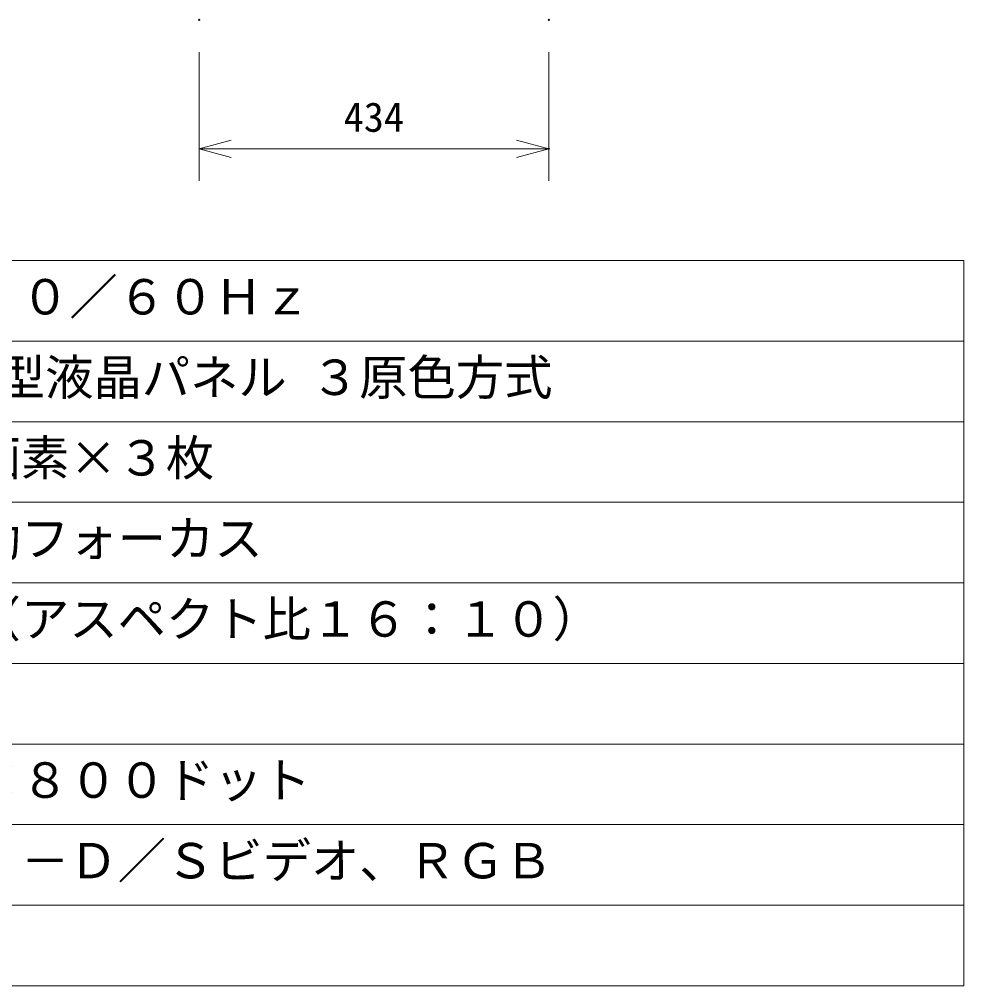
# Model space of a CAD drawing. Units: millimetres, scale not verified. Extents: x -62 to 63, y -56 to 57.
# Drawn here: x 3.9 to 62.5, y -56.5 to 3.5 of the extents above; entities that cross this region are included whole.
import ezdxf
from ezdxf.enums import TextEntityAlignment as Align

# ---------------------------------------------------------------- set-up
doc = ezdxf.new("R2010")
doc.units = ezdxf.units.MM
doc.header["$LTSCALE"] = 0.125
doc.header["$PDMODE"] = 32
doc.header["$PDSIZE"] = 0.0625
for name, color, linetype, lineweight in [('0-0_0', 7, 'Continuous', 18), ('0-2_WAKU', 1, 'Continuous', 18), ('0-5_SUNPO', 7, 'Continuous', 18)]:
    doc.layers.add(name, color=color, linetype=linetype, lineweight=lineweight)
doc.layers.add('0-1_DEFPOINTS', color=7, linetype='Continuous')
doc.layers.add('0-3_MOJI1', color=7, linetype='Continuous')
doc.styles.add('ＭＳ ゴシック', font='')
doc.styles.get('ＭＳ ゴシック').set_extended_font_data('MS Gothic')

# ---------------------------------------------------------------- blocks, each defined once
blk = doc.blocks.new('_OPEN30')
at = {"layer": '0-0_0'}
blk.add_line((0, 0), (-1, 0), dxfattribs=at)
blk.add_lwpolyline([(-1, 0.26795), (0, 0), (-1, -0.26795)], dxfattribs=at)
blk = doc.blocks.new('D5')
at = {"layer": '0-1_DEFPOINTS'}
for p in [(10.5782, 8.039), (32.2782, 8.039), (32.2782, 0.039)]:
    blk.add_point(p, dxfattribs=at)
at = {"layer": '0-5_SUNPO'}
for p, q in [((10.5782, 6.039), (10.5782, -1.961)), ((32.2782, 6.039), (32.2782, -1.961)), ((12.5782, 0.039), (30.2782, 0.039))]:
    blk.add_line(p, q, dxfattribs=at)
at = {"layer": '0-5_SUNPO', "xscale": 2, "yscale": 2, "rotation": 180}
blk.add_blockref('_OPEN30', (10.5782, 0.039), dxfattribs=at)
at = {"layer": '0-5_SUNPO', "xscale": 2, "yscale": 2}
blk.add_blockref('_OPEN30', (32.2782, 0.039), dxfattribs=at)
at = {"layer": '0-5_SUNPO', "style": 'ＭＳ ゴシック'}
blk.add_text('434', height=1.833, dxfattribs=at).set_placement((19.5532, 0.539), align=Align.BOTTOM_LEFT)

msp = doc.modelspace()

# ---------------------------------------------------------------- linework, layer by layer
at = {"layer": '0-2_WAKU', "color": 4}
for p, q in [((62.533, -11.4749), (-62.467, -11.4749)), ((62.533, -56.4749), (62.533, -11.4749)), ((-62.467, -56.4749), (62.533, -56.4749))]:
    msp.add_line(p, q, dxfattribs=at)
at = {"layer": '0-2_WAKU'}
for p, q in [((-62.467, -16.4749), (62.533, -16.4749)), ((-62.467, -21.4749), (62.533, -21.4749)), ((-62.467, -26.4749), (62.533, -26.4749)), ((-62.467, -31.4749), (62.533, -31.4749)), ((-62.467, -36.4749), (62.533, -36.4749)), ((-62.467, -41.4749), (62.533, -41.4749)), ((-62.467, -46.4749), (62.533, -46.4749)), ((-62.467, -51.4749), (62.533, -51.4749))]:
    msp.add_line(p, q, dxfattribs=at)

# ---------------------------------------------------------------- block references
at = {"layer": '0-5_SUNPO'}
msp.add_blockref('D5', (4.5056, -4.5662), dxfattribs=at)

# ---------------------------------------------------------------- texts
at = {"layer": '0-3_MOJI1', "style": 'ＭＳ ゴシック'}
for s, p in [('ＡＣ１００Ｖ\u3000５０／６０Ｈｚ', (-19.967, -15.4749)), ('０．７５型 透過型液晶パネル ３原色方式', (-19.967, -20.4749)), ('１０２４０００画素×３枚', (-19.967, -25.4749)), ('電動ズーム・電動フォーカス', (-19.967, -30.4749)), ('４０～４００型（アスペクト比１６：１０）', (-19.967, -35.4749)), ('１２８０ドット×８００ドット', (-19.967, -45.4749)), ('ＨＤＭＩ／ＤＶＩ－Ｄ／Ｓビデオ、ＲＧＢ', (-19.967, -50.4749))]:
    msp.add_text(s, height=2.199, dxfattribs=at).set_placement(p, align=Align.BOTTOM_LEFT)

doc.saveas('drawing.dxf')
